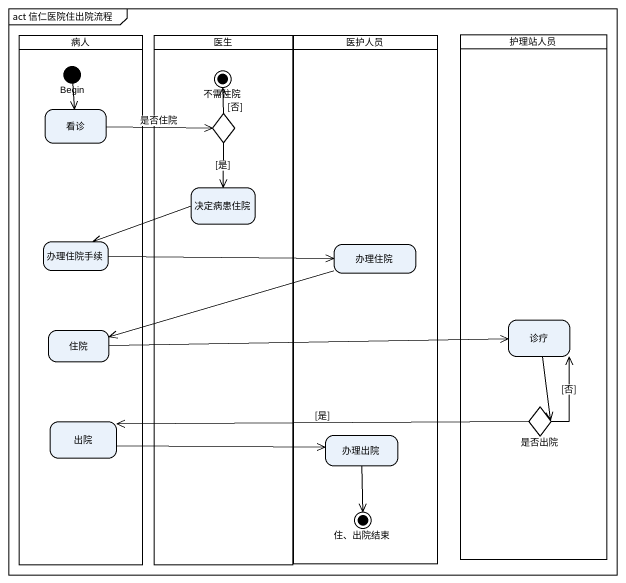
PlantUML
@startuml
mainframe act 信仁医院住出院流程
hide empty description
state 病人 <<partition>> {
  state Begin <<start>>
  state 看诊
  state 办理住院手续
  state 住院
  state 出院
}
state 医生 <<partition>> {
  state 不需住院 <<end>>
  state choice1 <<choice>>
  state 决定病患住院
}
state 医护人员 <<partition>> {
  state 办理住院
  state 办理出院
  state "住、出院结束" as 住_出院结束 <<end>>
}
state 护理站人员 <<partition>> {
  state 诊疗
  state 是否出院 <<choice>>
}
Begin --> 看诊
看诊 -right-> choice1 : 是否住院
choice1 -up-> 不需住院 : [否]
choice1 --> 决定病患住院 : [是]
决定病患住院 -left-> 办理住院手续
办理住院手续 -right-> 办理住院
办理住院 -left-> 住院
住院 -right-> 诊疗
诊疗 --> 是否出院
出院 -right-> 办理出院
是否出院 -up-> 诊疗 : [否]
是否出院 -left-> 出院 : [是]
办理出院 --> 住_出院结束
@enduml
